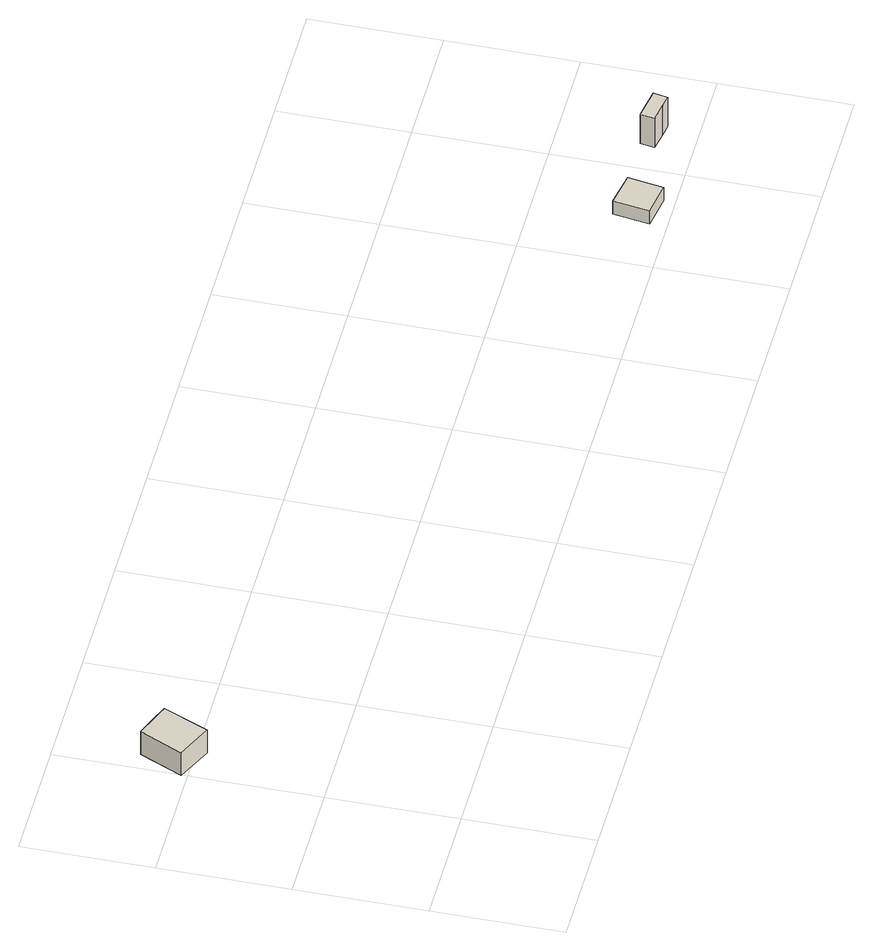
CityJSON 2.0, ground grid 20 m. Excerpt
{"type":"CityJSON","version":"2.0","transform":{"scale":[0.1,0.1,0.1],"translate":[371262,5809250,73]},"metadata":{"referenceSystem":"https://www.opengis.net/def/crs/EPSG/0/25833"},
"CityObjects":{
"building1":{"type":"Building","attributes":{"Gemeindeschluessel":"11000006","BezugspunktDach":"2200","function":"51009_1610","measuredHeight":5,"storeysAboveGround":0},"address":[{"country":"Germany","locality":"Berlin"}],"geometry":[{"type":"Solid","lod":"1","boundaries":[[[[0,1,2,3,4]],[[5,6,7,8,9]],[[5,9,4,3]],[[6,5,3,2]],[[7,6,2,1]],[[8,7,1,0]],[[9,8,0,4]]]]}]},
"building2":{"type":"Building","attributes":{"Gemeindeschluessel":"11000006","BezugspunktDach":"2200","function":"51009_1610","measuredHeight":2.52,"storeysAboveGround":0},"address":[{"country":"Germany","locality":"Berlin"}],"geometry":[{"type":"Solid","lod":"1","boundaries":[[[[10,11,12,13]],[[14,15,16,17]],[[14,17,13,12]],[[15,14,12,11]],[[16,15,11,10]],[[17,16,10,13]]]]}]},
"building3":{"type":"Building","attributes":{"Gemeindeschluessel":"11000006","BezugspunktDach":"2200","function":"51009_1610","measuredHeight":5.59,"storeysAboveGround":0},"address":[{"country":"Germany","locality":"Berlin"}],"geometry":[{"type":"Solid","lod":"1","boundaries":[[[[18,19,20,21,22]],[[23,24,25,26,27]],[[23,27,22,21]],[[24,23,21,20]],[[25,24,20,19]],[[26,25,19,18]],[[27,26,18,22]]]]}]}
},
"vertices":[
[55,384,47],[86,454,47],[58,465,47],[31,476,47],[0,409,47],[31,476,3],[58,465,3],[86,454,3],[55,384,3],[0,409,3],
[1269,1,96],[1278,56,96],[1225,65,96],[1216,9,96],[1225,65,71],[1278,56,71],[1269,1,71],[1216,9,71],
[1403,34,128],[1422,31,128],[1426,53,128],[1378,61,128],[1374,39,128],[1378,61,72],[1426,53,72],[1422,31,72],[1403,34,72],[1374,39,72]
]}
